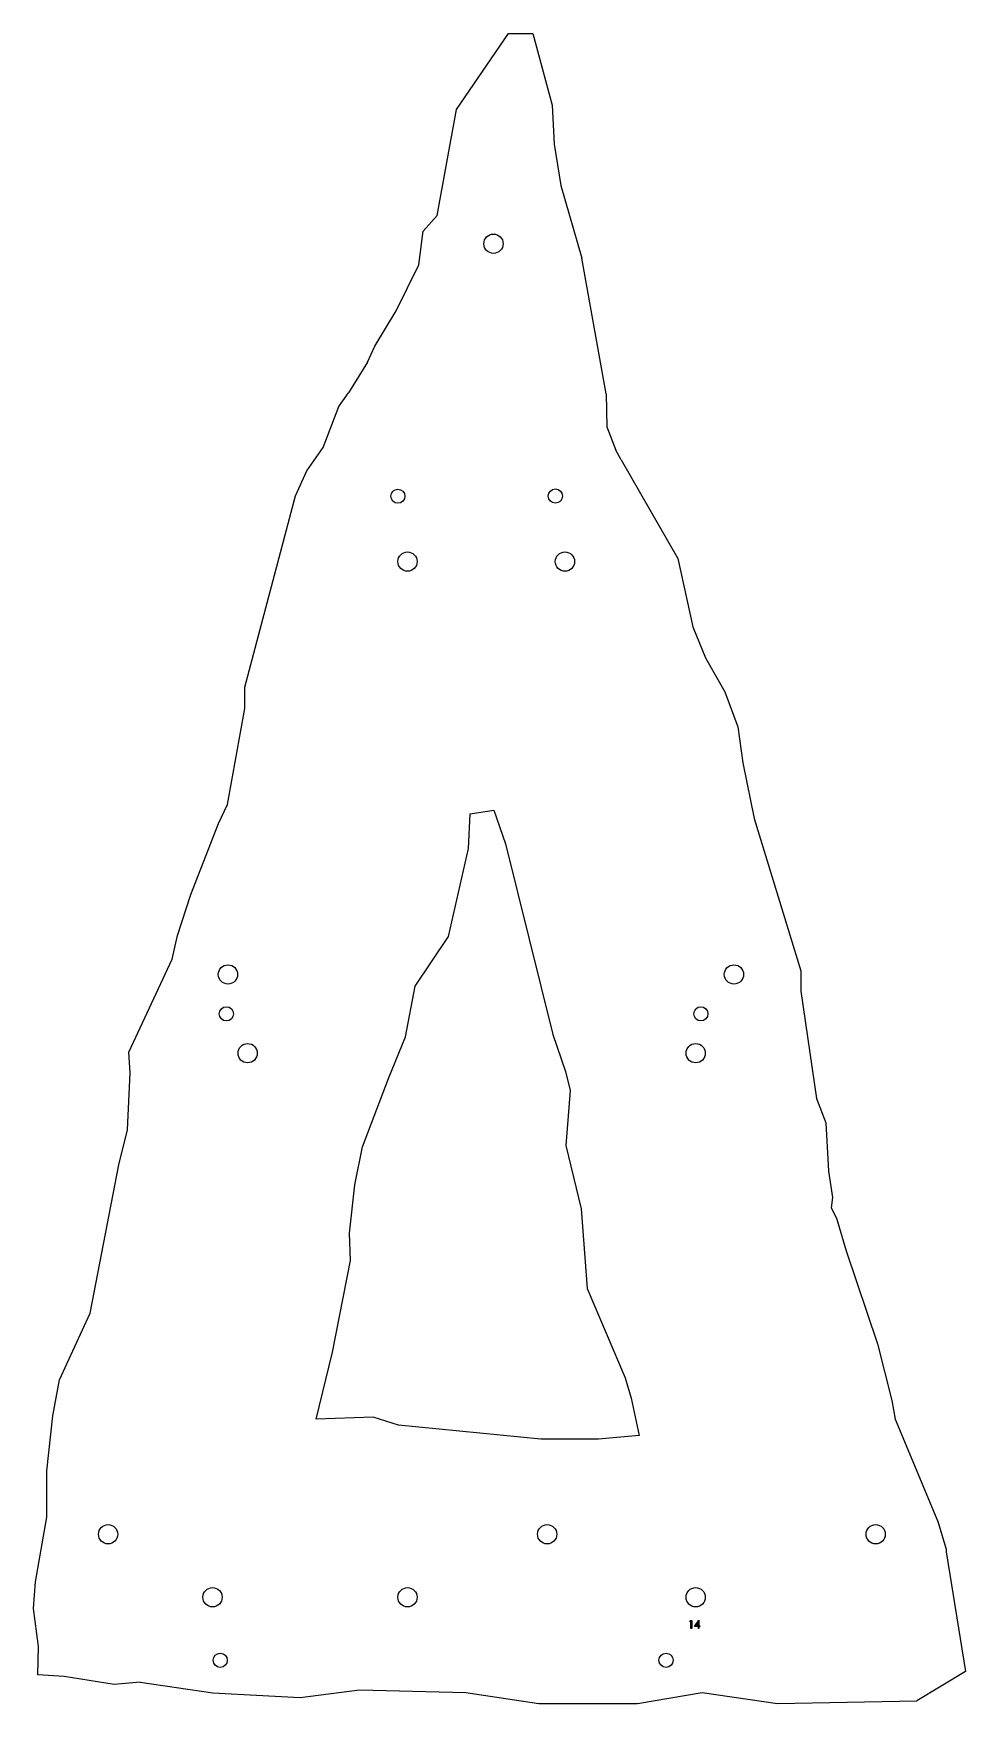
# Model space of a CAD drawing. Header units: millimetres. Extents: x 122 to 714, y 125 to 1185.
import ezdxf

# ---------------------------------------------------------------- set-up
doc = ezdxf.new("R2010")
doc.units = ezdxf.units.MM
doc.linetypes.add('SLD-Durchgehend', pattern=[0])

msp = doc.modelspace()

# ---------------------------------------------------------------- linework, layer by layer
at = {"color": 7, "linetype": 'SLD-Durchgehend', "lineweight": 25}
for p, q in [((391.1, 1137), (424.1, 1185.3)), ((424.1, 1185.3), (439.4, 1185.3)), ((439.4, 1185.3), (451.8, 1139.7)), ((378.8, 1069.7), (391.1, 1137)), ((451.8, 1139.7), (453, 1115.1)), ((453, 1115.1), (457.2, 1088.8)), ((457.2, 1088.8), (470.6, 1042.7)), ((369.8, 1059.7), (378.8, 1069.7)), ((367, 1038.3), (369.8, 1059.7)), ((486, 956.5), (470.6, 1042.7)), ((352.8, 1009.1), (367, 1038.3)), ((339.2, 986.8), (352.8, 1009.1)), ((334.5, 976.7), (339.2, 986.8)), ((334.5, 976.7), (322.5, 957.1)), ((316.4, 948.4), (322.5, 957.1)), ((486, 956.5), (486.4, 935.6)), ((306.4, 922.5), (316.4, 948.4)), ((486.4, 935.6), (492.2, 920.8)), ((295.9, 907.7), (306.4, 922.5)), ((495.6, 914.7), (492.2, 920.8)), ((495.6, 914.7), (531.5, 852)), ((288.8, 891.7), (295.9, 907.7)), ((256.7, 770.3), (288.8, 891.7)), ((531.5, 852), (541.1, 808.6)), ((541.1, 808.6), (549.2, 788.9)), ((549.2, 788.9), (561.4, 767.4)), ((256.7, 756.8), (256.7, 770.3)), ((561.4, 767.4), (569.6, 745)), ((245.7, 695.8), (256.7, 756.8)), ((569.6, 745), (572.8, 722.2)), ((572.8, 722.2), (580.1, 686.9)), ((239.8, 683.7), (245.7, 695.8)), ((398.7, 667.8), (399.8, 689.9)), ((399.8, 689.9), (414.8, 692.1)), ((414.8, 692.1), (422.1, 670.8)), ((222.3, 638.7), (239.8, 683.7)), ((580.1, 686.9), (609.6, 590.3)), ((422.1, 670.8), (452.1, 549.8)), ((385.9, 611.9), (398.7, 667.8)), ((213.8, 612.7), (222.3, 638.7)), ((210.4, 597.6), (213.8, 612.7)), ((364.8, 580.5), (385.9, 611.9)), ((183, 538.5), (210.4, 597.6)), ((609.6, 590.3), (609.6, 577.3)), ((358.6, 548.3), (364.8, 580.5)), ((609.6, 577.3), (619.6, 509.1)), ((347.8, 521.8), (358.6, 548.3)), ((452.1, 549.8), (460.2, 526.3)), ((183.8, 525.4), (183, 538.5)), ((182.1, 489.2), (183.8, 525.4)), ((331.3, 478.5), (347.8, 521.8)), ((460.2, 526.3), (463.3, 514.3)), ((463.3, 514.3), (460.4, 479.4)), ((619.6, 509.1), (625.5, 493.7)), ((176.6, 467.1), (182.1, 489.2)), ((625.5, 493.7), (627.3, 463.1)), ((326.4, 454.3), (331.3, 478.5)), ((460.4, 479.4), (470.1, 439.1)), ((158.3, 372.8), (176.6, 467.1)), ((627.3, 463.1), (629.7, 446.4)), ((323.1, 423.7), (326.4, 454.3)), ((629.7, 446.4), (628.9, 439.7)), ((470.1, 439.1), (473.9, 388.6)), ((628.9, 439.7), (632.4, 433.2)), ((632.4, 433.2), (638.4, 412.5)), ((323.8, 406.4), (323.1, 423.7)), ((312.2, 348), (323.8, 406.4)), ((638.4, 412.5), (658.3, 353.5)), ((473.9, 388.6), (498.1, 331.9)), ((139, 330.6), (158.3, 372.8)), ((658.3, 353.5), (667.5, 317.5)), ((302, 305.6), (312.2, 348)), ((134.8, 307.7), (139, 330.6)), ((498.1, 331.9), (501.9, 319)), ((501.9, 319), (507, 295.3)), ((130.9, 272.8), (134.8, 307.7)), ((667.5, 317.5), (669.6, 305.6)), ((338.2, 306.8), (302, 305.6)), ((354.2, 301.7), (338.2, 306.8)), ((444.6, 292.8), (354.2, 301.7)), ((669.6, 305.6), (696.7, 240.7)), ((481.1, 292.9), (444.6, 292.8)), ((507, 295.3), (481.1, 292.9)), ((130.9, 243.4), (130.9, 272.8)), ((123.6, 202.2), (130.9, 243.4)), ((696.7, 240.7), (701.9, 223.1)), ((701.9, 223.1), (702, 221.4)), ((702, 221.4), (714.3, 145.3)), ((122.4, 185.4), (123.6, 202.2)), ((125.7, 161.3), (122.4, 185.4)), ((125.2, 143.3), (125.7, 161.3)), ((142, 142.1), (125.2, 143.3)), ((173.6, 137.1), (142, 142.1)), ((190.1, 138.7), (173.6, 137.1)), ((190.1, 138.7), (236.2, 131.9)), ((714.3, 145.3), (683.4, 126.7)), ((236.2, 131.9), (291.7, 128.8)), ((291.7, 128.8), (329.5, 133.8)), ((329.5, 133.8), (397, 132.1)), ((397, 132.1), (443.3, 125.1)), ((505.9, 125.1), (547.1, 132.1)), ((547.1, 132.1), (594.8, 125)), ((443.3, 125.1), (505.9, 125.1)), ((594.8, 125), (683.4, 126.7))]:
    msp.add_line(p, q, dxfattribs=at)
at = {"color": 2, "linetype": 'SLD-Durchgehend', "lineweight": 25, "true_color": 0xffff00}
for p, q in [((539.1, 177.2), (539.4, 177.7)), ((539.9, 177.2), (539.1, 177.2)), ((539.4, 177.7), (540.4, 177.7)), ((539.9, 172.7), (539.9, 177.2)), ((540.4, 172.7), (539.9, 172.7)), ((540.4, 177.7), (540.4, 172.7)), ((542.2, 173.9), (544.9, 177.9)), ((544.6, 173.9), (542.2, 173.9)), ((544.6, 176.6), (543.1, 174.4)), ((543.1, 174.4), (544.6, 174.4)), ((544.6, 174.4), (544.6, 176.6)), ((544.6, 172.7), (544.6, 173.9)), ((545, 172.7), (544.6, 172.7)), ((544.9, 177.9), (545, 177.9)), ((545, 177.9), (545, 174.4)), ((545, 174.4), (545.6, 174.4)), ((545, 173.9), (545, 172.7)), ((545.6, 173.9), (545, 173.9)), ((545.6, 174.4), (545.6, 173.9))]:
    msp.add_line(p, q, dxfattribs=at)
at = {"color": 7, "linetype": 'SLD-Durchgehend', "lineweight": 25}
for centre, radius in [((414.5, 1051.8), 6.12), ((353.8, 891.5), 4.5), ((453.8, 891.6), 4.5), ((359.9, 850), 6.12), ((459.9, 850), 6.13), ((245.9, 587.9), 6.12), ((567.2, 587.9), 6.12), ((244.9, 562.9), 4.5), ((546.2, 562.9), 4.5), ((258.4, 537.9), 6.12), ((542.9, 537.9), 6.12), ((169.8, 232.5), 6.12), ((448.6, 232.5), 6.12), ((657.2, 232.5), 6.12), ((236.1, 192.5), 6.12), ((359.9, 192.5), 6.12), ((542.9, 192.5), 6.12), ((241, 152.5), 4.5), ((524.1, 152.5), 4.5)]:
    msp.add_circle(centre, radius, dxfattribs=at)

doc.saveas('drawing.dxf')
